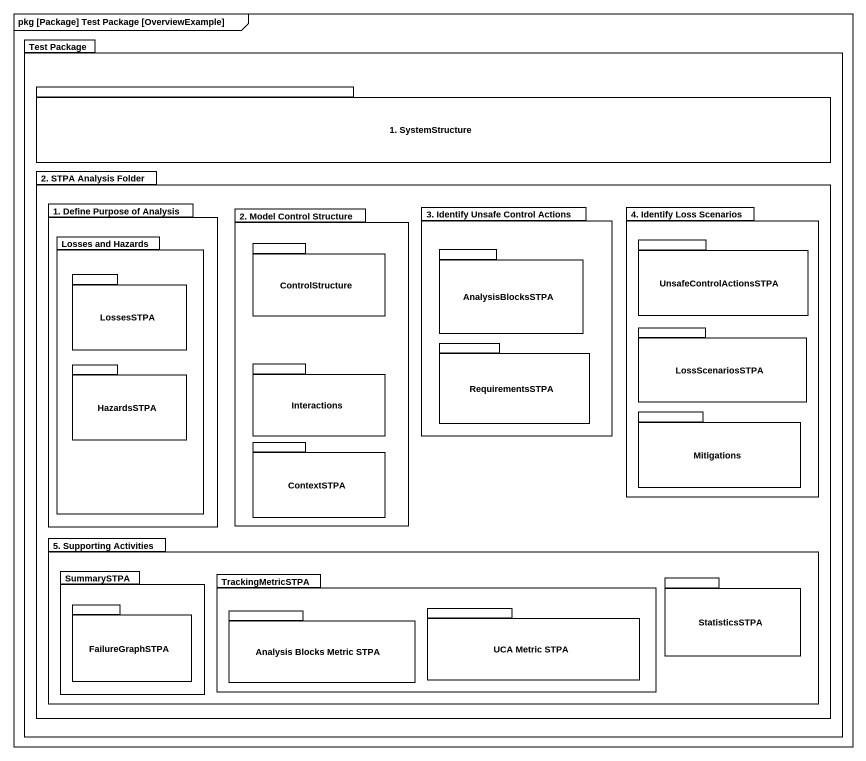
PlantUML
@startuml
mainframe pkg [Package] Test Package [OverviewExample]
package "Test Package" as Test_Package {
  package "1. SystemStructure" as p1_SystemStructure {
  }
  package "2. STPA Analysis Folder" as p2_STPA_Analysis_Folder {
    package "1. Define Purpose of Analysis" as p1_Define_Purpose_of_Analysis {
      package "Losses and Hazards" as Losses_and_Hazards {
        package LossesSTPA {
        }
        package HazardsSTPA {
        }
      }
    }
    package "2. Model Control Structure" as p2_Model_Control_Structure {
      package ControlStructure {
      }
      package Interactions {
      }
      package ContextSTPA {
      }
    }
    package "3. Identify Unsafe Control Actions" as p3_Identify_Unsafe_Control {
      package AnalysisBlocksSTPA {
      }
      package RequirementsSTPA {
      }
    }
    package "4. Identify Loss Scenarios" as p4_Identify_Loss_Scenarios {
      package UnsafeControlActionsSTPA {
      }
      package LossScenariosSTPA {
      }
      package Mitigations {
      }
    }
    package "5. Supporting Activities" as p5_Supporting_Activities {
      package SummarySTPA {
        package FailureGraphSTPA {
        }
      }
      package TrackingMetricSTPA {
        package "Analysis Blocks Metric STPA" as Analysis_Blocks_Metric_STPA {
        }
        package "UCA Metric STPA" as UCA_Metric_STPA {
        }
      }
      package StatisticsSTPA {
      }
    }
  }
}
@enduml
